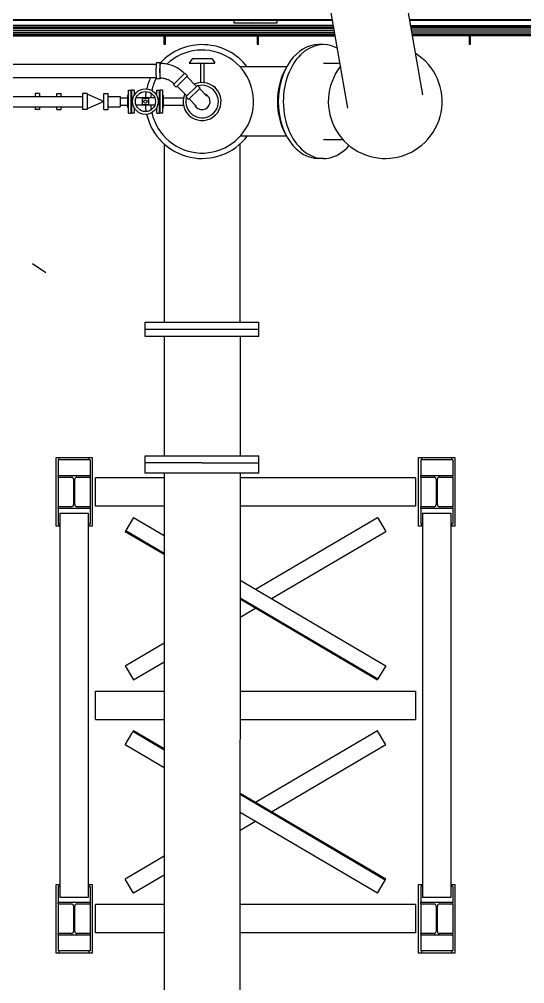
# Model space of a CAD drawing. Header units: metres. Extents: x 0 to 63075, y 0 to 44550.
# Drawn here: x 58956 to 59312, y 38478 to 39156 of the extents above; entities that cross this region are included whole.
import ezdxf

# ---------------------------------------------------------------- set-up
doc = ezdxf.new("R2010")
doc.units = ezdxf.units.M
doc.header["$LTSCALE"] = 75
for name, color, linetype in [('GSB', 7, 'Continuous'), ('ML6', 1, 'Continuous'), ('SDM', 7, 'Continuous'), ('SL1', 8, 'Continuous')]:
    doc.layers.add(name, color=color, linetype=linetype)
doc.styles.add('ROMANS', font='ROMANS.SHX')
doc.dimstyles.new('75___1-75', dxfattribs={"dimscale": 75, "dimtxt": 2.5, "dimasz": 2, "dimexe": 1.5, "dimexo": 1, "dimgap": 0.5, "dimtad": 1, "dimdec": 0, "dimzin": 12, "dimtxsty": 'ROMANS', "dimcen": 0, "dimclrd": 256, "dimclre": 256, "dimclrt": 3, "dimazin": 3, "dimtfac": 1, "dimtdec": 0, "dimtmove": 0, "dimatfit": 0, "dimfxl": 1, "dimlwd": -1, "dimlwe": -1, "dimarcsym": 0})

# ---------------------------------------------------------------- blocks, each defined once
blk = doc.blocks.new('A$C6bae614f')
at = {"layer": 'SL1'}
for p, q in [((408475, 36231.2), (408653.4, 35213.3)), ((408303.1, 35152), (408124.7, 36169.8)), ((404552.2, 35567.8), (408230.2, 35567.6)), ((408591.3, 35567.6), (411035.1, 35567.5)), ((408238, 35523.5), (402831.1, 35523.6)), ((408235.7, 35536.7), (402844.3, 35536.9)), ((408235.3, 35538.5), (402853.6, 35538.7)), ((404604.7, 35531.5), (408236.6, 35531.4)), ((404721.6, 35564.2), (408230.9, 35564.1)), ((407768.6, 35564.1), (407768.6, 35551.6)), ((407856.5, 35562.6), (407768.6, 35562.6)), ((407768.6, 35551.6), (407971.6, 35551.6)), ((407851.5, 35562.6), (407853, 35564.1)), ((407971.6, 35562.6), (407883.7, 35562.6)), ((407888.7, 35562.6), (407887.2, 35564.1)), ((407971.6, 35551.6), (407971.6, 35564.1)), ((408591.9, 35564.1), (411018.6, 35564)), ((408596.4, 35538.5), (411312.7, 35538.4)), ((408596.7, 35536.7), (411312.7, 35536.6)), ((408597.6, 35531.4), (411312.7, 35531.3)), ((408599, 35523.5), (412064.1, 35523.3)), ((408239.6, 35514.1), (402829.2, 35514.3)), ((408241.3, 35504.8), (402831.1, 35505)), ((408242.6, 35496.9), (402836.3, 35497.1)), ((408243.6, 35491.6), (402844.3, 35491.8)), ((402853.6, 35489.9), (408243.9, 35489.7)), ((407441.2, 35489.8), (407441.2, 35450.7)), ((407447.6, 35450.7), (407447.6, 35489.8)), ((407877.5, 35489.7), (407877.5, 35450.6)), ((407883.8, 35450.6), (407883.9, 35489.7)), ((408600.6, 35514.1), (412066, 35514)), ((408602.3, 35504.8), (412064.1, 35504.7)), ((408603.7, 35496.9), (412058.9, 35496.8)), ((408604.6, 35491.6), (412050.9, 35491.5)), ((412041.6, 35489.6), (408604.9, 35489.7)), ((408872.6, 35489.7), (408872.6, 35450.6)), ((408878.9, 35450.6), (408878.9, 35489.7)), ((407441.2, 35450.7), (407447.6, 35450.7)), ((407877.5, 35450.6), (407883.8, 35450.6)), ((408189.3, 35449), (408165.8, 35449)), ((408872.6, 35450.6), (408878.9, 35450.6)), ((387916.2, 35358.5), (407404.6, 35357.8)), ((407423.5, 35364.2), (407406.1, 35364.3)), ((407572.9, 35382.3), (407559.9, 35362.3)), ((407559.9, 35362.3), (407679.9, 35362.3)), ((407666.9, 35382.3), (407572.9, 35382.3)), ((407612.4, 35362.3), (407612.4, 35270.9)), ((407627.4, 35362.3), (407627.4, 35270.9)), ((407666.9, 35382.3), (407679.9, 35362.3)), ((408015.9, 35344.3), (407798.7, 35344.3)), ((408266.6, 35360.1), (408189, 35360.1)), ((407486.3, 35262.5), (407539.7, 35315.9)), ((407488.5, 35264.7), (407537.4, 35313.6)), ((407498.6, 35250.2), (407552, 35303.5)), ((407539.7, 35315.9), (407552, 35303.5)), ((407547.6, 35299.1), (407593.4, 35253.4)), ((387913.7, 35295.5), (407404.5, 35294.8)), ((407423.3, 35288.7), (407405.9, 35288.8)), ((407486.3, 35262.5), (407498.6, 35250.2)), ((407503.1, 35254.6), (407548.8, 35208.8)), ((407597.8, 35257.8), (407544.4, 35204.4)), ((407610.1, 35245.4), (407597.8, 35257.8)), ((407674.7, 35252.3), (407679.9, 35252.3)), ((407679.9, 35252.3), (407679.9, 35247.9)), ((406571.9, 35206.5), (407059.9, 35206.5)), ((406836.9, 35220), (406836.9, 35206.5)), ((406857.6, 35220), (406836.9, 35220)), ((406857.6, 35220), (406857.6, 35206.5)), ((406938.3, 35206.5), (406938.3, 35220)), ((406938.3, 35220), (406958.9, 35220)), ((406958.9, 35206.5), (406958.9, 35220)), ((407059.9, 35220), (407059.9, 35144.6)), ((407080.5, 35220), (407059.9, 35220)), ((407080.5, 35220), (407080.5, 35144.6)), ((407080.5, 35216.9), (407080.5, 35147.8)), ((407159.2, 35182.3), (407080.5, 35216.9)), ((407159.2, 35144.6), (407159.2, 35220)), ((407159.2, 35220), (407179.9, 35220)), ((407179.9, 35144.6), (407179.9, 35220)), ((407179.9, 35206.4), (407236.4, 35206.4)), ((407236.4, 35206.4), (407236.4, 35158.2)), ((407269.7, 35210.1), (407269.7, 35154.5)), ((407274.5, 35210.1), (407269.7, 35210.1)), ((407274.5, 35128.3), (407274.5, 35236.3)), ((407274.5, 35236.3), (407287.2, 35236.3)), ((407287.2, 35128.3), (407287.2, 35236.3)), ((407288.8, 35210.1), (407287.2, 35210.1)), ((407288.8, 35236.3), (407288.8, 35128.3)), ((407301.5, 35236.3), (407288.8, 35236.3)), ((407301.5, 35236.3), (407301.5, 35210.8)), ((407407.1, 35210.8), (407407.1, 35236.3)), ((407407.1, 35236.3), (407419.8, 35236.3)), ((407419.8, 35128.3), (407419.8, 35236.3)), ((407419.8, 35210.1), (407421.4, 35210.1)), ((407421.4, 35236.3), (407421.4, 35128.3)), ((407434.1, 35236.3), (407421.4, 35236.3)), ((407434.1, 35236.3), (407434.1, 35128.3)), ((407434.1, 35210.1), (407439, 35210.1)), ((407439, 35154.5), (407439, 35210.1)), ((407610.1, 35245.4), (407556.7, 35192.1)), ((407607.9, 35243.2), (407642.7, 35208.3)), ((407159.2, 35182.3), (407080.5, 35147.8)), ((407236.4, 35199), (407269.7, 35199)), ((407236.4, 35165.6), (407269.7, 35165.6)), ((407398.3, 35199), (407310.4, 35199)), ((407398.3, 35165.6), (407310.4, 35165.6)), ((407338.8, 35197.8), (407369.8, 35197.8)), ((407338.8, 35197.8), (407338.8, 35166.8)), ((407369.8, 35166.8), (407338.8, 35166.8)), ((407369.8, 35166.8), (407369.8, 35197.8)), ((407439, 35199), (407532.5, 35199)), ((407439, 35165.6), (407532.5, 35165.6)), ((407556.7, 35192.1), (407544.4, 35204.4)), ((407593.8, 35159.4), (407559, 35194.3)), ((406571.9, 35158.2), (407059.9, 35158.2)), ((406836.9, 35158.2), (406836.9, 35144.6)), ((406857.6, 35144.6), (406836.9, 35144.6)), ((406857.6, 35158.2), (406857.6, 35144.6)), ((406938.3, 35144.6), (406938.3, 35158.2)), ((406938.3, 35144.6), (406958.9, 35144.6)), ((406958.9, 35144.6), (406958.9, 35158.2)), ((407080.5, 35144.6), (407059.9, 35144.6)), ((407159.2, 35144.6), (407179.9, 35144.6)), ((407179.9, 35158.2), (407236.4, 35158.2)), ((407274.5, 35154.5), (407269.7, 35154.5)), ((407274.5, 35128.3), (407287.2, 35128.3)), ((407288.8, 35154.5), (407287.2, 35154.5)), ((407301.5, 35128.3), (407288.8, 35128.3)), ((407301.5, 35153.8), (407301.5, 35128.3)), ((407407.1, 35128.3), (407407.1, 35153.8)), ((407407.1, 35128.3), (407419.8, 35128.3)), ((407419.8, 35154.5), (407421.4, 35154.5)), ((407434.1, 35128.3), (407421.4, 35128.3)), ((407434.1, 35154.5), (407439, 35154.5)), ((407442.1, 34983.5), (407442, 34148.6)), ((407797.6, 34148.6), (407797.7, 34983.5)), ((408015.9, 35020.3), (407798.7, 35020.3)), ((408189, 35004.5), (408279.5, 35004.5)), ((408189.3, 34915.6), (408165.7, 34915.6)), ((406824, 34422.9), (406887.8, 34381.2)), ((407353.1, 34148.6), (407886.5, 34148.6)), ((407353.1, 34082), (407353.1, 34148.6)), ((407886.5, 34082), (407886.5, 34148.6)), ((407353.1, 34115.3), (407886.5, 34115.3)), ((407886.5, 34082), (407353.1, 34082)), ((407442, 34082), (407442, 33521.9)), ((407797.6, 34082), (407797.6, 33521.9)), ((406935, 33192.2), (406935, 33514.2)), ((406935, 33514.2), (407105, 33514.2)), ((406945, 33504.2), (406945, 33429.2)), ((407095, 33504.2), (406945, 33504.2)), ((406950, 33504.2), (406950, 33514.2)), ((407090, 33504.2), (407090, 33514.2)), ((407095, 33504.2), (407095, 33429.2)), ((407105, 33514.2), (407105, 33192.2)), ((407353.1, 33521.9), (407619.8, 33521.9)), ((407353.1, 33441.5), (407353.1, 33521.9)), ((407619.8, 33488.7), (407353.1, 33488.7)), ((407619.8, 33521.9), (407886.5, 33521.9)), ((407619.8, 33488.7), (407886.5, 33488.6)), ((407886.5, 33441.5), (407886.5, 33521.9)), ((408635, 33192.1), (408635, 33514.1)), ((408635, 33514.1), (408805, 33514.1)), ((408645, 33504.1), (408645, 33429.1)), ((408795, 33504.1), (408645, 33504.1)), ((408650, 33504.1), (408650, 33514.1)), ((408790, 33504.1), (408790, 33514.1)), ((408795, 33504.1), (408795, 33429.1)), ((408805, 33514.1), (408805, 33192.1)), ((406944, 33429.2), (406944, 33422.6)), ((407096, 33429.2), (406944, 33429.2)), ((406944, 33422.6), (407007.1, 33422.6)), ((406945, 33422.6), (406945, 33283.8)), ((407017.1, 33412.6), (407017.1, 33293.8)), ((407022.9, 33293.8), (407022.9, 33412.6)), ((407032.9, 33422.6), (407096, 33422.6)), ((407095, 33422.6), (407095, 33283.8)), ((407096, 33422.6), (407096, 33429.2)), ((407442, 33419.7), (407120, 33419.7)), ((407120, 33286.7), (407120, 33419.7)), ((407619.8, 33441.5), (407353.1, 33441.5)), ((407442, 33441.5), (407441.9, 30521.9)), ((407886.5, 33441.5), (407619.8, 33441.5)), ((407797.6, 33441.5), (407797.5, 30521.9)), ((408620, 33419.6), (407797.6, 33419.6)), ((408620, 33419.6), (408620, 33286.6)), ((408644, 33429.1), (408644, 33422.5)), ((408796, 33429.1), (408644, 33429.1)), ((408644, 33422.5), (408707.1, 33422.5)), ((408645, 33422.5), (408645, 33283.7)), ((408717.1, 33412.5), (408717.1, 33293.7)), ((408722.9, 33293.7), (408722.9, 33412.5)), ((408732.9, 33422.5), (408796, 33422.5)), ((408795, 33422.5), (408795, 33283.7)), ((408796, 33422.5), (408796, 33429.1)), ((406944, 33283.8), (406944, 33277.2)), ((407007.1, 33283.8), (406944, 33283.8)), ((406944, 33277.2), (407096, 33277.2)), ((406945, 33277.2), (406945, 33202.2)), ((407096, 33283.8), (407032.9, 33283.8)), ((407095, 33277.2), (407095, 33202.2)), ((407096, 33277.2), (407096, 33283.8)), ((407442, 33286.7), (407120, 33286.7)), ((408620, 33286.6), (407797.6, 33286.6)), ((408644, 33283.7), (408644, 33277.1)), ((408707.1, 33283.7), (408644, 33283.7)), ((408644, 33277.1), (408796, 33277.1)), ((408645, 33277.1), (408645, 33202.1)), ((408796, 33283.7), (408732.9, 33283.7)), ((408795, 33277.1), (408795, 33202.1)), ((408796, 33277.1), (408796, 33283.7)), ((406953.5, 33253.2), (406953.5, 31453.2)), ((406953.5, 33253.2), (407086.5, 33253.2)), ((407086.5, 33253.2), (407086.5, 31453.2)), ((407297.9, 33233.9), (407261.7, 33172.3)), ((407297.9, 33233.9), (407442, 33149.1)), ((407870, 32897.3), (408442.1, 33233.9)), ((408442.1, 33233.9), (408480.8, 33168.2)), ((408653.5, 33253.1), (408653.5, 31453.1)), ((408653.5, 33253.1), (408786.5, 33253.1)), ((408786.5, 33253.1), (408786.5, 31453.1)), ((406953.5, 33192.2), (406935, 33192.2)), ((406953.5, 33202.2), (406945, 33202.2)), ((406950, 33192.2), (406950, 33202.2)), ((407095, 33202.2), (407086.5, 33202.2)), ((407105, 33192.2), (407086.5, 33192.2)), ((407090, 33192.2), (407090, 33202.2)), ((407261.7, 33172.3), (407259.3, 33168.2)), ((407261.7, 33172.3), (407442, 33066.3)), ((408653.5, 33192.1), (408635, 33192.1)), ((408653.5, 33202.1), (408645, 33202.1)), ((408650, 33192.1), (408650, 33202.1)), ((408795, 33202.1), (408786.5, 33202.1)), ((408805, 33192.1), (408786.5, 33192.1)), ((408790, 33192.1), (408790, 33202.1)), ((407259.3, 33168.2), (407442, 33060.7)), ((407945.2, 32853.1), (408480.8, 33168.2)), ((407797.6, 32940), (408480.7, 32538.1)), ((407797.6, 32857.1), (408444.5, 32476.5)), ((407797.6, 32851.5), (408442.1, 32472.4)), ((407797.6, 32766.3), (407870, 32808.9)), ((407259.3, 32538.1), (407442, 32645.6)), ((407297.9, 32472.4), (407442, 32557.2)), ((407259.3, 32538.1), (407297.9, 32472.4)), ((408480.7, 32538.1), (408449.2, 32484.5)), ((408444.5, 32476.5), (408442.1, 32472.4)), ((408449.2, 32484.5), (408444.5, 32476.5)), ((407120, 32419.7), (407442, 32419.7)), ((407120, 32286.7), (407120, 32419.7)), ((407797.6, 32419.6), (408620, 32419.6)), ((408620, 32419.6), (408620, 32286.6)), ((407120, 32286.7), (407442, 32286.7)), ((407797.6, 32286.6), (408620, 32286.6)), ((407290.8, 32221.8), (407295.5, 32229.8)), ((407295.5, 32229.8), (407297.9, 32233.9)), ((407442, 32143.6), (407295.5, 32229.8)), ((407442, 32149.1), (407297.9, 32233.9)), ((408442.1, 32233.9), (407870, 31897.3)), ((408480.7, 32168.2), (408442.1, 32233.9)), ((407259.3, 32168.2), (407290.8, 32221.8)), ((407442, 32060.7), (407259.3, 32168.2)), ((408480.7, 32168.2), (407945.1, 31853.1)), ((408480.7, 31538.1), (407797.6, 31940)), ((408478.3, 31534), (407797.6, 31934.4)), ((408442.1, 31472.4), (407797.6, 31851.5)), ((407870, 31808.9), (407797.6, 31766.3)), ((407442, 31645.6), (407259.2, 31538.1)), ((407441.9, 31557.2), (407297.9, 31472.4)), ((406935, 31192.2), (406935, 31514.2)), ((406935, 31514.2), (406953.5, 31514.2)), ((406945, 31504.2), (406945, 31429.2)), ((406945, 31504.2), (406953.5, 31504.2)), ((406950, 31504.2), (406950, 31514.2)), ((407086.5, 31514.2), (407105, 31514.2)), ((407086.5, 31504.2), (407095, 31504.2)), ((407090, 31504.2), (407090, 31514.2)), ((407095, 31504.2), (407095, 31429.2)), ((407105, 31514.2), (407105, 31192.2)), ((407297.9, 31472.4), (407259.2, 31538.1)), ((408442.1, 31472.4), (408473.6, 31526)), ((408473.6, 31526), (408478.3, 31534)), ((408478.3, 31534), (408480.7, 31538.1)), ((408635, 31192.1), (408635, 31514.1)), ((408635, 31514.1), (408653.5, 31514.1)), ((408645, 31504.1), (408645, 31429.1)), ((408653.5, 31504.1), (408645, 31504.1)), ((408650, 31504.1), (408650, 31514.1)), ((408786.5, 31514.1), (408805, 31514.1)), ((408795, 31504.1), (408786.5, 31504.1)), ((408790, 31504.1), (408790, 31514.1)), ((408795, 31504.1), (408795, 31429.1)), ((408805, 31514.1), (408805, 31192.1)), ((406944, 31429.2), (406944, 31422.6)), ((407096, 31429.2), (406944, 31429.2)), ((406944, 31422.6), (407007.1, 31422.6)), ((406945, 31422.6), (406945, 31283.8)), ((407086.5, 31453.2), (406953.5, 31453.2)), ((407017.1, 31412.6), (407017.1, 31293.8)), ((407022.9, 31293.8), (407022.9, 31412.6)), ((407032.9, 31422.6), (407096, 31422.6)), ((407095, 31422.6), (407095, 31283.8)), ((407096, 31422.6), (407096, 31429.2)), ((407441.9, 31419.7), (407120, 31419.7)), ((407120, 31286.7), (407120, 31419.7)), ((408620, 31419.6), (407797.5, 31419.6)), ((408620, 31419.6), (408620, 31286.6)), ((408796, 31429.1), (408644, 31429.1)), ((408644, 31429.1), (408644, 31422.5)), ((408644, 31422.5), (408707.1, 31422.5)), ((408645, 31422.5), (408645, 31283.7)), ((408786.5, 31453.1), (408653.5, 31453.1)), ((408717.1, 31412.5), (408717.1, 31293.7)), ((408722.9, 31293.7), (408722.9, 31412.5)), ((408732.9, 31422.5), (408796, 31422.5)), ((408795, 31422.5), (408795, 31283.7)), ((408796, 31422.5), (408796, 31429.1)), ((406944, 31283.8), (406944, 31277.2)), ((407007.1, 31283.8), (406944, 31283.8)), ((406944, 31277.2), (407096, 31277.2)), ((406945, 31277.2), (406945, 31202.2)), ((407096, 31283.8), (407032.9, 31283.8)), ((407095, 31277.2), (407095, 31202.2)), ((407096, 31277.2), (407096, 31283.8)), ((407441.9, 31286.7), (407120, 31286.7)), ((408620, 31286.6), (407797.5, 31286.6)), ((408644, 31283.7), (408644, 31277.1)), ((408707.1, 31283.7), (408644, 31283.7)), ((408644, 31277.1), (408796, 31277.1)), ((408645, 31277.1), (408645, 31202.1)), ((408796, 31283.7), (408732.9, 31283.7)), ((408795, 31277.1), (408795, 31202.1)), ((408796, 31277.1), (408796, 31283.7)), ((407105, 31192.2), (406935, 31192.2)), ((407095, 31202.2), (406945, 31202.2)), ((406950, 31192.2), (406950, 31202.2)), ((407090, 31192.2), (407090, 31202.2)), ((408805, 31192.1), (408635, 31192.1)), ((408795, 31202.1), (408645, 31202.1)), ((408650, 31192.1), (408650, 31202.1)), ((408790, 31192.1), (408790, 31202.1))]:
    blk.add_line(p, q, dxfattribs=at)
for radius in [60, 47, 7.5]:
    blk.add_circle((407354.3, 35182.3), radius, dxfattribs=at)
for centre, radius, start, end in [((407856.5, 35572.6), 10, 269.9981, 301.7865), ((407883.7, 35572.6), 10, 238.2098, 269.9981), ((407619.9, 35182.3), 266.7, 37.4027, 137.2385), ((407619.9, 35182.3), 241.3, 192.4469, 133.2806), ((408478.3, 35182.3), 266.7, 141.7512, 58.1305), ((407619.9, 35182.3), 266.7, 155.039, 167.054), ((407619.9, 35182.3), 241.3, 152.9946, 167.5493), ((407619.9, 35182.3), 88.9, 155.7506, 114.2457), ((407619.9, 35182.3), 76.2, 164.6899, 105.3064), ((407619.9, 35182.3), 76.2, 109.8904, 110.5804), ((407619.9, 35182.3), 266.7, 169.8679, 176.4071), ((407619.9, 35182.3), 241.3, 170.8728, 176.0295), ((407619.9, 35182.3), 76.2, 159.4158, 160.1058), ((407619.9, 35182.3), 37.7, 201.3294, 68.6669), ((407619.9, 35182.3), 266.7, 183.5874, 190.1266), ((407619.9, 35182.3), 241.3, 183.9668, 189.1234), ((407619.9, 35182.3), 266.7, 192.9406, 322.5957), ((407007.1, 33412.6), 10, 359.9981, 89.9981), ((407032.9, 33412.6), 10, 89.9981, 179.9981), ((408707.1, 33412.5), 10, 359.9981, 89.9981), ((408732.9, 33412.5), 10, 89.9981, 179.9981), ((407007.1, 33293.8), 10, 269.9981, 359.9981), ((407032.9, 33293.8), 10, 179.9981, 269.9981), ((408707.1, 33293.7), 10, 269.9981, 359.9981), ((408732.9, 33293.7), 10, 179.9981, 269.9981), ((407007.1, 31412.6), 10, 359.9981, 89.9981), ((407032.9, 31412.6), 10, 89.9981, 179.9981), ((408707.1, 31412.5), 10, 359.9981, 89.9981), ((408732.9, 31412.5), 10, 89.9981, 179.9981), ((407007.1, 31293.8), 10, 269.9981, 359.9981), ((407032.9, 31293.8), 10, 179.9981, 269.9981), ((408707.1, 31293.7), 10, 269.9981, 359.9981), ((408732.9, 31293.7), 10, 179.9981, 269.9981)]:
    blk.add_arc(centre, radius, start, end, dxfattribs=at)
for centre, major_axis, ratio, start_param, end_param in [((408165.8, 35182.3), (0, 266.7), 0.707107, 0, 1.570796), ((408189.3, 35182.3), (0, 266.7), 0.707107, 5.933643, 7.853982), ((407406, 35326.5), (0.1, 37.7), 0.06966, 0, 3.141593), ((407423.4, 35326.5), (0.1, 37.7), 0.06966, 5.869863, 9.494664), ((407423.4, 35326.5), (-0.1, -34.6), 0.06966, 3.141593, 6.283185), ((408143.3, 35182.3), (0, 241.3), 0.707107, 0.8888, 2.252793), ((407423.4, 35326.5), (-0.1, -37.7), 0.06966, 0.069886, 0.412706), ((408165.8, 35182.3), (0, -266.7), 0.707107, 4.712389, 6.283185), ((408189.3, 35182.3), (0, -266.7), 0.707107, 4.712389, 6.970949)]:
    blk.add_ellipse(centre, major_axis=major_axis, ratio=ratio, start_param=start_param, end_param=end_param, dxfattribs=at)
for points in [[(407537.4, 35313.6), (407531.5, 35319.6), (407525, 35325.1), (407518.2, 35330.1), (407511.4, 35335), (407504.2, 35339.5), (407496.6, 35343.3), (407489.1, 35347.2), (407481.3, 35350.4), (407473.3, 35353), (407465.3, 35355.7), (407457, 35357.7), (407448.7, 35359), (407440.4, 35360.3), (407431.9, 35361), (407423.5, 35361)], [(407488.5, 35264.7), (407485.1, 35268.2), (407481.4, 35271.3), (407477.5, 35274.2), (407473.6, 35277), (407469.5, 35279.6), (407465.2, 35281.8), (407460.9, 35284), (407456.4, 35285.8), (407451.8, 35287.3), (407447.2, 35288.8), (407442.5, 35290), (407437.7, 35290.7), (407433, 35291.5), (407428.2, 35291.9), (407423.3, 35291.9)]]:
    blk.add_open_spline(points, degree=3, knots=[4.712389, 4.712389, 4.712389, 4.712389, 4.8694686, 4.8694686, 4.8694686, 5.0265482, 5.0265482, 5.0265482, 5.1836279, 5.1836279, 5.1836279, 5.3407075, 5.3407075, 5.3407075, 5.4977871, 5.4977871, 5.4977871, 5.4977871], dxfattribs=at)
blk = doc.blocks.new('zw$15D4')
at = {"layer": 'ML6', "xscale": 0.2502808837766805, "yscale": 0.2502808837766805, "zscale": 0.2502808837766805}
blk.add_blockref('A$C6bae614f', (-85544.7, -3177.3), dxfattribs=at)

msp = doc.modelspace()

# ---------------------------------------------------------------- block references
at = {"layer": 'GSB', "xscale": 0.6000000000000068, "yscale": 0.6000000000000068, "zscale": 0.6000000000000068}
msp.add_blockref('zw$15D4', (49200, 35721.63), dxfattribs=at)

# ---------------------------------------------------------------- leaders
at = {"layer": 'SDM'}
msp.add_leader([(52766.71, 37891.88), (59453.13, 42438.72), (62243.43, 42438.72)], dimstyle='75___1-75', override={"dimtad": 0}, dxfattribs=at)

doc.saveas('drawing.dxf')
